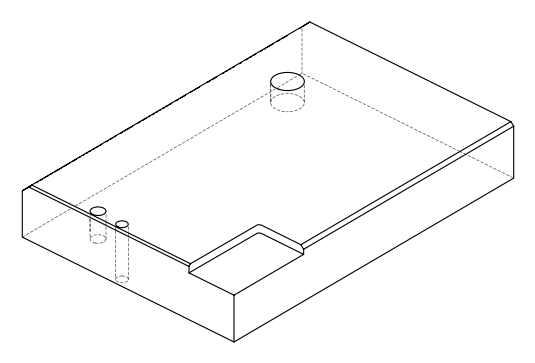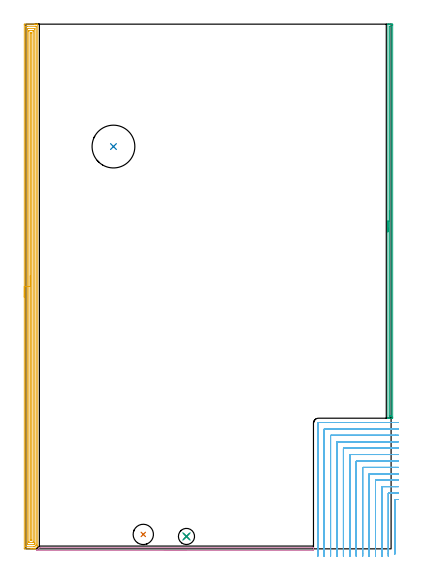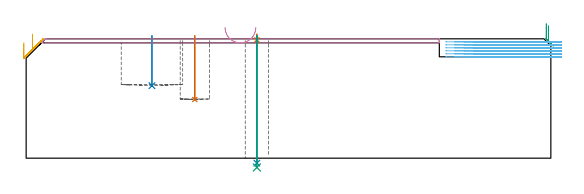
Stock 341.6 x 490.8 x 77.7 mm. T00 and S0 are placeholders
(PLAN: 9 operations, 6 tool changes, 51.2 min)
(1 INDEXABLE_INSERT_DRILL_BLIND_HOLE_FROM_SOLID | STEP1POCKET | NXT0302_009 | 0.17 min | 11114 mm3)
(2 INDEXABLE_INSERT_DRILL_BLIND_HOLE_FROM_SOLID_1 | STEP1POCKET_1 | NXT0302_035 | 0.13 min | 37712 mm3)
(3 AREA_MILL | FG_CHAMFER_SURFACE | UGT0205_001 | 6.07 min | 3763 mm3)
(4 AREA_MILL_1 | FG_CHAMFER_SURFACE_1 | UGT0205_001 | 2.22 min | 890 mm3)
(5 AREA_MILL_2 | FG_CHAMFER_SURFACE_2 | UGT0205_001 | 19.85 min | 38943 mm3)
(6 MILL_CORNER_NOTCH_RECTANGULAR | CORNER_NOTCH_RECTANGULAR | UGT0201_126 | Follow Part, ap 2, ae 75% | 22.01 min | 103720 mm3)
(7 SPOT_DRILL | STEP1HOLE | NXT0321_9005460120000 | 0.03 min | 2 mm3)
(8 DRILL_THROUGH_HOLE_INTO_CENTER | STEP1HOLE | NXT0301_065 | 0.33 min | 5352 mm3)
(9 DRILL_TO_ENLARGE_THROUGH_HOLE | STEP1HOLE | UGT0301_281 | 0.34 min | 8516 mm3)
(TOOL NXT0302_009 | Index. Insert Drill 19mm [880-D1900L25-05] | D19 PA176 FL95 Z2)
(TOOL NXT0302_035 | Index. Insert Drill 40mm [880-D4000L40-05] | D40 PA176 FL200 Z2)
(TOOL UGT0205_001 | Chamfer Mill 20 x 3 x 45 deg. | D20 FL50 Z2)
(TOOL UGT0201_126 | Carbide End Mill 8.0 | D8 FL15 Z4)
(TOOL NXT0321_9005460120000 | NC Spot Drill, 142deg, 12mm, Carbide, Uncoated | D12 PA142 FL30 Z2)
(TOOL NXT0301_065 | Carbide Drill 9.4mm [860.1-0940-075A1-MM 2214] | D9.4 PA140 FL98 Z2)
(TOOL UGT0301_281 | Twist Drill 15.1 mm | D15.1 PA118 FL120 Z2)
(OP 1 INDEXABLE_INSERT_DRILL_BLIND_HOLE_FROM_SOLID)
G17 G21 G94 G90
T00 M6
G54
G17 G0 G90 X109.8 Y13.5 S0 M3
G43 Z87.7 H1
G94 G81 G98 Z38.2 F250. R79.7
G80
M5
M2
(OP 2 INDEXABLE_INSERT_DRILL_BLIND_HOLE_FROM_SOLID_1)
G17 G21 G94 G90
T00 M6
G54
G17 G0 G90 X81.9 Y376.3 S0 M3
G43 Z87.7 H1
G94 G81 G98 Z47.2 F250. R79.7
G80
M5
M2
(OP 3 AREA_MILL)
G17 G21 G94 G90
T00 M6
G54
G17 G0 G90 X338.6 Y296.5 S1061 M3
G43 Z87.7 H0
G94 G1 Y296.538 Z86.828 F250.
Y296.652 Z85.963
Y296.841 Z85.112
Y297.103 Z84.28
Y297.437 Z83.474
Y297.84 Z82.7
Y298.309 Z81.964
Y298.84 Z81.272
Y299.429 Z80.629
Y300.072 Z80.039
Y300.764 Z79.508
Y301.5 Z79.04
Y302.274 Z78.637
Y303.08 Z78.303
Y303.912 Z78.041
Y304.764 Z77.852
Y305.628 Z77.738
Y306.5 Z77.7
Y490.623
X338.602 Y490.792 Z77.688
X338.616 Y490.8 Z77.675
X338.983 Z77.316
X339.265 Z77.035
X339.966 Z76.329
X341.201 Z75.096
X341.734 Z74.561
X342.351 Z73.944
X342.617 Y490.797 Z73.678
X343.091 Y490.791 Z73.205
X343.094 Y490.658 Z73.203
X343.099 Y490.176 Z73.201
X343.1 Y489.688 Z73.2
Y123.23
X343.099 Y122.824 Z73.201
X343.094 Y122.342 Z73.203
X343.091 Y122.209 Z73.205
X342.617 Y122.2 Z73.678
X342.351 Z73.944
X341.734 Z74.561
X340.317 Z75.979
X339.966 Z76.329
X339.265 Z77.035
X338.983 Z77.316
X338.615 Y122.207 Z77.676
X338.603 Y122.209 Z77.688
X338.6 Y122.377 Z77.7
Y306.5
X340.014 Z76.286
X340.015 Y488.705 Z76.285
X340.016 Y488.758 Z76.284
X340.018 Y488.783 Z76.282
X340.02 Y488.788 Z76.28
X340.036 Y488.79 Z76.264
X340.444 Y488.799 Z75.856
X340.85 Z75.45
X341.329 Y488.797 Z74.971
X341.568 Y488.79 Z74.732
X341.679 Y488.78 Z74.621
X341.685 Y488.437 Z74.615
Y488.388
Y124.295
X341.684 Y124.242 Z74.616
X341.682 Y124.217 Z74.618
X341.68 Y124.212 Z74.62
X341.664 Y124.21 Z74.636
X341.256 Y124.201 Z75.044
X340.85 Z75.45
X340.371 Y124.203 Z75.929
X340.132 Y124.21 Z76.168
X340.021 Y124.22 Z76.279
X340.015 Y124.563 Z76.285
Y124.612
X340.014 Y306.5 Z76.286
Y307.372 Z76.324
Y308.237 Z76.438
Y309.088 Z76.627
Y309.92 Z76.889
Y310.726 Z77.223
Y311.5 Z77.626
Y312.236 Z78.094
Y312.928 Z78.625
Y313.571 Z79.215
Y314.16 Z79.858
Y314.692 Z80.55
Y315.16 Z81.286
Y315.563 Z82.06
Y315.897 Z82.866
Y316.159 Z83.698
Y316.348 Z84.549
Y316.462 Z85.414
Y316.5 Z86.286
G0 Z87.7
M5
M2
(OP 4 AREA_MILL_1)
G17 G21 G94 G90
T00 M6
G54
G17 G0 G90 X149.5 Y-1.5 S1061 M3
G43 Z87.7 H0
Z85.1
G94 G1 X149.462 Z84.228 F250.
X149.348 Z83.363
X149.159 Z82.512
X148.897 Z81.68
X148.563 Z80.874
X148.16 Z80.1
X147.691 Z79.364
X147.16 Z78.672
X146.571 Z78.029
X145.928 Z77.44
X145.236 Z76.908
X144.5 Z76.44
X143.726 Z76.037
X142.92 Z75.703
X142.088 Z75.441
X141.236 Z75.252
X140.371 Z75.138
X139.5 Z75.1
X10.154
X10.019 Y-1.493 Z75.106
X10.154 Y-1.348 Z75.252
X10.712 Y-0.786 Z75.811
X11.3 Y-0.2 Z76.4
X11.885 Y0.386 Z76.984
X12.402 Y0.902 Z77.502
X12.605 Y1.098 Z77.687
X13.276 Y1.1 Z77.7
X268.846
X268.99 Y1.094 Z77.693
X269. Y0.81 Z77.409
Y0.406 Z77.005
Y-0.2 Z76.395
Y-1.382 Z75.215
X268.997 Y-1.491 Z75.105
X268.846 Y-1.497 Z75.103
X268.633 Y-1.5 Z75.1
X139.5
X138.628 Z75.138
X137.763 Z75.252
X136.912 Z75.441
X136.08 Z75.703
X135.274 Z76.037
X134.5 Z76.44
X133.764 Z76.908
X133.072 Z77.44
X132.429 Z78.029
X131.839 Z78.672
X131.308 Z79.364
X130.84 Z80.1
X130.437 Z80.874
X130.103 Z81.68
X129.841 Z82.512
X129.652 Z83.363
X129.538 Z84.228
X129.5 Z85.1
G0 Z87.7
M5
M2
(OP 5 AREA_MILL_2)
G17 G21 G94 G90
T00 M6
G54
G17 G0 G90 X-1.5 Y235.4 S1061 M3
G43 Z87.7 H0
Z75.1
G94 G1 Y235.438 Z74.228 F250.
Y235.552 Z73.364
Y235.741 Z72.512
Y236.003 Z71.68
Y236.337 Z70.874
Y236.74 Z70.1
Y237.208 Z69.364
Y237.74 Z68.672
Y238.329 Z68.029
Y238.972 Z67.44
Y239.664 Z66.908
Y240.4 Z66.44
Y241.174 Z66.037
Y241.98 Z65.703
Y242.812 Z65.441
Y243.664 Z65.252
Y244.528 Z65.138
Y245.4 Z65.1
Y490.182
X-1.497 Y490.542 Z65.102
X-1.492 Y490.79 Z65.106
X-1.24 Y490.8 Z65.357
X7.905 Z74.5
X8.452 Z75.049
X8.793 Z75.389
X9.339 Z75.935
X9.68 Z76.275
X10.361 Z76.961
X10.691 Z77.29
X11.067 Y490.793 Z77.658
X11.097 Y490.79 Z77.688
X11.1 Y490.628 Z77.7
Y3.298
X11.097 Y2.605 Z77.688
X11.022 Y2.521 Z77.619
X8.55 Y0.049 Z75.147
X8.499 Y0.01 Z75.096
X8.452 Y0. Z75.05
X8.4 Z75.
X7.7 Z74.299
X7.018 Z73.613
X5.79 Z72.387
X5.244 Z71.838
X4.63 Z71.225
X-1.241 Z65.356
X-1.492 Y0.01 Z65.106
X-1.499 Y0.261 Z65.099
Y0.283
X-1.5 Y245.4 Z65.1
X-0.086 Z66.514
Y488.395
X-0.08 Y488.79 Z66.52
X0.408 Y488.798 Z67.008
X0.807 Y488.799 Z67.407
X1.292 Y488.8 Z67.892
X8.793 Y488.799 Z75.393
X9.281 Y488.797 Z75.881
X9.68 Y488.79 Z76.28
X9.686 Y488.389 Z76.286
Y4.192
X9.68 Y3.642 Z76.28
X9.512 Y3.467 Z76.112
X9.348 Y3.298 Z75.948
X8.455 Y2.405 Z75.055
X8.177 Y2.131 Z74.777
X8.085 Y2.043 Z74.685
X8.052 Y2.014 Z74.652
X8.005 Y2.01 Z74.605
X7.905 Y2.005 Z74.505
X7.42 Y2.001 Z74.02
X0.807 Z67.407
X0.319 Y2.003 Z66.919
X-0.08 Y2.01 Z66.52
X-0.086 Y2.405 Z66.514
Y2.411
Y245.4
X1.328 Z67.928
X1.329 Y485.715 Z67.929
X1.33 Y486.082 Z67.93
X1.333 Y486.608 Z67.933
X1.336 Y486.783 Z67.936
X1.509 Y486.795 Z68.109
X1.695 Y486.797 Z68.295
X2.392 Y486.8 Z68.992
X7.905 Y486.799 Z74.505
X8.096 Y486.797 Z74.696
X8.222 Y486.793 Z74.822
X8.263 Y486.79 Z74.863
X8.266 Y486.774 Z74.866
X8.268 Y486.731 Z74.868
X8.27 Y486.608 Z74.87
X8.271 Y486.24 Z74.871
Y485.715
Y5.61
X8.269 Y5.085 Z74.869
X8.265 Y4.723 Z74.865
X8.262 Y4.673 Z74.862
X8.235 Y4.643 Z74.835
X8.163 Y4.566 Z74.763
X7.905 Y4.305 Z74.505
X7.849 Y4.248 Z74.449
X7.792 Y4.192 Z74.392
X7.634 Y4.042 Z74.234
X7.605 Y4.016 Z74.205
X7.525 Y4.01 Z74.125
X7.399 Y4.004 Z73.999
X7.208 Y4. Z73.808
X1.695 Y4.001 Z68.295
X1.504 Y4.003 Z68.104
X1.378 Y4.007 Z67.978
X1.337 Y4.01 Z67.937
X1.334 Y4.026 Z67.934
X1.331 Y4.069 Z67.931
X1.33 Y4.192 Z67.93
X1.329 Y4.56 Z67.929
X1.328 Y5.085 Z67.928
Y245.4
X2.743 Z69.343
Y483.928
X2.745 Y484.657 Z69.345
X2.748 Y484.763 Z69.348
X2.749 Y484.786 Z69.349
X2.767 Y484.79 Z69.367
X2.82 Y484.794 Z69.42
X3.036 Y484.798 Z69.636
X3.469 Y484.8 Z70.069
X6.131 Z72.731
X6.571 Y484.799 Z73.171
X6.78 Y484.796 Z73.38
X6.831 Y484.793 Z73.431
X6.851 Y484.789 Z73.451
X6.852 Y484.774 Z73.452
X6.854 Y484.703 Z73.454
X6.857 Y484.09 Z73.457
Y483.928
Y6.872
X6.855 Y6.143 Z73.455
X6.852 Y6.037 Z73.452
X6.851 Y6.014 Z73.451
X6.833 Y6.01 Z73.433
X6.78 Y6.006 Z73.38
X6.564 Y6.002 Z73.164
X6.131 Y6. Z72.731
X3.469 Z70.069
X3.029 Y6.001 Z69.629
X2.82 Y6.004 Z69.42
X2.769 Y6.007 Z69.369
X2.749 Y6.01 Z69.349
X2.748 Y6.026 Z69.348
X2.746 Y6.096 Z69.346
X2.743 Y6.71 Z69.343
Y6.872
Y245.4
X4.157 Z70.757
X4.158 Y482.543 Z70.758
X4.16 Y482.677 Z70.76
X4.164 Y482.777 Z70.764
X4.194 Y482.79 Z70.794
X4.356 Y482.796 Z70.956
X4.59 Y482.8 Z71.19
X5.244 Z71.844
X5.337 Z71.937
X5.394 Y482.798 Z71.994
X5.426 Y482.794 Z72.026
X5.436 Y482.79 Z72.036
X5.438 Y482.743 Z72.038
X5.442 Y482.342 Z72.042
Y8.257
X5.44 Y8.123 Z72.04
X5.436 Y8.023 Z72.036
X5.406 Y8.01 Z72.006
X5.244 Y8.004 Z71.844
X5.01 Y8. Z71.61
X4.356 Z70.956
X4.263 Z70.863
X4.205 Y8.002 Z70.805
X4.174 Y8.006 Z70.774
X4.164 Y8.01 Z70.764
X4.161 Y8.056 Z70.761
X4.157 Y8.458 Z70.757
Y245.4
Y246.272 Z70.795
Y247.136 Z70.909
Y247.988 Z71.098
Y248.82 Z71.36
Y249.626 Z71.694
Y250.4 Z72.097
Y251.136 Z72.565
Y251.828 Z73.096
Y252.471 Z73.686
Y253.06 Z74.329
Y253.592 Z75.021
Y254.06 Z75.757
Y254.463 Z76.531
Y254.797 Z77.337
Y255.059 Z78.169
Y255.248 Z79.02
Y255.362 Z79.885
Y255.4 Z80.757
G0 Z87.7
M5
M2
(OP 6 MILL_CORNER_NOTCH_RECTANGULAR)
G17 G21 G94 G90
T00 M6
G54
G17 G0 G90 X348.6 Y46.2 S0 M3
G43 Z87.7 H0
Z75.75
G94 G1 X345.6 F250.
X345.395 F500.
G3 X345. Y45.805 R0.4
G1 Y-2.107
Y-5.107 F250.
G0 Z87.7
X348.6 Y52.2
Z75.75
G1 X345.6
X339.395 F500.
G3 X339. Y51.805 R0.4
G1 Y-4.
Y-7. F250.
G0 Z87.7
X348.6 Y58.2
Z75.75
G1 X345.6
X333.395 F500.
G3 X333. Y57.805 R0.4
G1 Y-4.
Y-7. F250.
G0 Z87.7
X348.6 Y64.2
Z75.75
G1 X345.6
X327.395 F500.
G3 X327. Y63.805 R0.4
G1 Y-4.
Y-7. F250.
G0 Z87.7
X348.6 Y70.2
Z75.75
G1 X345.6
X321.395 F500.
G3 X321. Y69.805 R0.4
G1 Y-4.
Y-7. F250.
G0 Z87.7
X348.6 Y76.2
Z75.75
G1 X345.6
X315.396 F500.
G3 X315. Y75.804 R0.4
G1 Y-4.
Y-7. F250.
G0 Z87.7
X348.6 Y82.2
Z75.75
G1 X345.6
X309.396 F500.
G3 X309. Y81.804 R0.4
G1 Y-4.
Y-7. F250.
G0 Z87.7
X348.6 Y88.2
Z75.75
G1 X345.6
X303.396 F500.
G3 X303. Y87.804 R0.4
G1 Y-4.
Y-7. F250.
G0 Z87.7
X348.6 Y94.2
Z75.75
G1 X345.6
X297.396 F500.
G3 X297. Y93.804 R0.4
G1 Y-4.
Y-7. F250.
G0 Z87.7
X348.6 Y100.2
Z75.75
G1 X345.6
X291.396 F500.
G3 X291. Y99.804 R0.4
G1 Y-4.
Y-7. F250.
G0 Z87.7
X348.6 Y106.2
Z75.75
G1 X345.6
X285.397 F500.
G3 X285. Y105.803 R0.4
G1 Y-4.
Y-7. F250.
G0 Z87.7
X348.6 Y112.2
Z75.75
G1 X345.6
X279.397 F500.
G3 X279. Y111.803 R0.4
G1 Y-4.
Y-7. F250.
G0 Z87.7
X348.6 Y118.2
Z75.75
G1 X345.6
X273.7 F500.
G3 X273. Y117.5 R0.7
G1 Y-4.
Y-7. F250.
G0 Z87.7
X348.6 Y46.2
Z73.8
G1 X345.6
X345.395 F500.
G3 X345. Y45.805 R0.4
G1 Y-2.107
Y-5.107 F250.
G0 Z87.7
X348.6 Y52.2
Z73.8
G1 X345.6
X339.395 F500.
G3 X339. Y51.805 R0.4
G1 Y-4.
Y-7. F250.
G0 Z87.7
X348.6 Y58.2
Z73.8
G1 X345.6
X333.395 F500.
G3 X333. Y57.805 R0.4
G1 Y-4.
Y-7. F250.
G0 Z87.7
X348.6 Y64.2
Z73.8
G1 X345.6
X327.395 F500.
G3 X327. Y63.805 R0.4
G1 Y-4.
Y-7. F250.
G0 Z87.7
X348.6 Y70.2
Z73.8
G1 X345.6
X321.395 F500.
G3 X321. Y69.805 R0.4
G1 Y-4.
Y-7. F250.
G0 Z87.7
X348.6 Y76.2
Z73.8
G1 X345.6
X315.396 F500.
G3 X315. Y75.804 R0.4
G1 Y-4.
Y-7. F250.
G0 Z87.7
X348.6 Y82.2
Z73.8
G1 X345.6
X309.396 F500.
G3 X309. Y81.804 R0.4
G1 Y-4.
Y-7. F250.
G0 Z87.7
X348.6 Y88.2
Z73.8
G1 X345.6
X303.396 F500.
G3 X303. Y87.804 R0.4
G1 Y-4.
Y-7. F250.
G0 Z87.7
X348.6 Y94.2
Z73.8
G1 X345.6
X297.396 F500.
G3 X297. Y93.804 R0.4
G1 Y-4.
Y-7. F250.
G0 Z87.7
X348.6 Y100.2
Z73.8
G1 X345.6
X291.396 F500.
G3 X291. Y99.804 R0.4
G1 Y-4.
Y-7. F250.
G0 Z87.7
X348.6 Y106.2
Z73.8
G1 X345.6
X285.397 F500.
G3 X285. Y105.803 R0.4
G1 Y-4.
Y-7. F250.
G0 Z87.7
X348.6 Y112.2
Z73.8
G1 X345.6
X279.397 F500.
G3 X279. Y111.803 R0.4
G1 Y-4.
Y-7. F250.
G0 Z87.7
X348.6 Y118.2
Z73.8
G1 X345.6
X273.7 F500.
G3 X273. Y117.5 R0.7
G1 Y-4.
Y-7. F250.
G0 Z87.7
X348.6 Y46.2
Z71.85
G1 X345.6
X345.395 F500.
G3 X345. Y45.805 R0.4
G1 Y-2.107
Y-5.107 F250.
G0 Z87.7
X348.6 Y52.2
Z71.85
G1 X345.6
X339.395 F500.
G3 X339. Y51.805 R0.4
G1 Y-4.
Y-7. F250.
G0 Z87.7
X348.6 Y58.2
Z71.85
G1 X345.6
X333.395 F500.
G3 X333. Y57.805 R0.4
G1 Y-4.
Y-7. F250.
G0 Z87.7
X348.6 Y64.2
Z71.85
G1 X345.6
X327.395 F500.
G3 X327. Y63.805 R0.4
G1 Y-4.
Y-7. F250.
G0 Z87.7
X348.6 Y70.2
Z71.85
G1 X345.6
X321.395 F500.
G3 X321. Y69.805 R0.4
G1 Y-4.
Y-7. F250.
G0 Z87.7
X348.6 Y76.2
Z71.85
G1 X345.6
X315.396 F500.
G3 X315. Y75.804 R0.4
G1 Y-4.
Y-7. F250.
G0 Z87.7
X348.6 Y82.2
Z71.85
G1 X345.6
X309.396 F500.
G3 X309. Y81.804 R0.4
G1 Y-4.
Y-7. F250.
G0 Z87.7
X348.6 Y88.2
Z71.85
G1 X345.6
X303.396 F500.
G3 X303. Y87.804 R0.4
G1 Y-4.
Y-7. F250.
G0 Z87.7
X348.6 Y94.2
Z71.85
G1 X345.6
X297.396 F500.
G3 X297. Y93.804 R0.4
G1 Y-4.
Y-7. F250.
G0 Z87.7
X348.6 Y100.2
Z71.85
G1 X345.6
X291.396 F500.
G3 X291. Y99.804 R0.4
G1 Y-4.
Y-7. F250.
G0 Z87.7
X348.6 Y106.2
Z71.85
G1 X345.6
X285.397 F500.
G3 X285. Y105.803 R0.4
G1 Y-4.
Y-7. F250.
G0 Z87.7
X348.6 Y112.2
Z71.85
G1 X345.6
X279.397 F500.
G3 X279. Y111.803 R0.4
G1 Y-4.
Y-7. F250.
G0 Z87.7
X348.6 Y118.2
Z71.85
G1 X345.6
X273.7 F500.
G3 X273. Y117.5 R0.7
G1 Y-4.
Y-7. F250.
G0 Z87.7
X348.6 Y46.2
Z69.9
G1 X345.6
X345.395 F500.
G3 X345. Y45.805 R0.4
G1 Y-2.107
Y-5.107 F250.
G0 Z87.7
X348.6 Y52.2
Z69.9
G1 X345.6
X339.395 F500.
G3 X339. Y51.805 R0.4
G1 Y-4.
Y-7. F250.
G0 Z87.7
X348.6 Y58.2
Z69.9
G1 X345.6
X333.395 F500.
G3 X333. Y57.805 R0.4
G1 Y-4.
Y-7. F250.
G0 Z87.7
X348.6 Y64.2
Z69.9
G1 X345.6
X327.395 F500.
G3 X327. Y63.805 R0.4
G1 Y-4.
Y-7. F250.
G0 Z87.7
X348.6 Y70.2
Z69.9
G1 X345.6
X321.395 F500.
G3 X321. Y69.805 R0.4
G1 Y-4.
Y-7. F250.
G0 Z87.7
X348.6 Y76.2
Z69.9
G1 X345.6
X315.396 F500.
G3 X315. Y75.804 R0.4
G1 Y-4.
Y-7. F250.
G0 Z87.7
X348.6 Y82.2
Z69.9
G1 X345.6
X309.396 F500.
G3 X309. Y81.804 R0.4
G1 Y-4.
Y-7. F250.
G0 Z87.7
X348.6 Y88.2
Z69.9
G1 X345.6
X303.396 F500.
G3 X303. Y87.804 R0.4
G1 Y-4.
Y-7. F250.
G0 Z87.7
X348.6 Y94.2
Z69.9
G1 X345.6
X297.396 F500.
G3 X297. Y93.804 R0.4
G1 Y-4.
Y-7. F250.
G0 Z87.7
X348.6 Y100.2
Z69.9
G1 X345.6
X291.396 F500.
G3 X291. Y99.804 R0.4
G1 Y-4.
Y-7. F250.
G0 Z87.7
X348.6 Y106.2
Z69.9
G1 X345.6
X285.397 F500.
G3 X285. Y105.803 R0.4
G1 Y-4.
Y-7. F250.
G0 Z87.7
X348.6 Y112.2
Z69.9
G1 X345.6
X279.397 F500.
G3 X279. Y111.803 R0.4
G1 Y-4.
Y-7. F250.
G0 Z87.7
X348.6 Y118.2
Z69.9
G1 X345.6
X273.7 F500.
G3 X273. Y117.5 R0.7
G1 Y-4.
Y-7. F250.
G0 Z87.7
X348.6 Y46.2
Z67.95
G1 X345.6
X345.395 F500.
G3 X345. Y45.805 R0.4
G1 Y-2.107
Y-5.107 F250.
G0 Z87.7
X348.6 Y52.2
Z67.95
G1 X345.6
X339.395 F500.
G3 X339. Y51.805 R0.4
G1 Y-4.
Y-7. F250.
G0 Z87.7
X348.6 Y58.2
Z67.95
G1 X345.6
X333.395 F500.
G3 X333. Y57.805 R0.4
G1 Y-4.
Y-7. F250.
G0 Z87.7
X348.6 Y64.2
Z67.95
G1 X345.6
X327.395 F500.
G3 X327. Y63.805 R0.4
G1 Y-4.
Y-7. F250.
G0 Z87.7
X348.6 Y70.2
Z67.95
G1 X345.6
X321.395 F500.
G3 X321. Y69.805 R0.4
G1 Y-4.
Y-7. F250.
G0 Z87.7
X348.6 Y76.2
Z67.95
G1 X345.6
X315.396 F500.
G3 X315. Y75.804 R0.4
G1 Y-4.
Y-7. F250.
G0 Z87.7
X348.6 Y82.2
Z67.95
G1 X345.6
X309.396 F500.
G3 X309. Y81.804 R0.4
G1 Y-4.
Y-7. F250.
G0 Z87.7
X348.6 Y88.2
Z67.95
G1 X345.6
X303.396 F500.
G3 X303. Y87.804 R0.4
G1 Y-4.
Y-7. F250.
G0 Z87.7
X348.6 Y94.2
Z67.95
G1 X345.6
X297.396 F500.
G3 X297. Y93.804 R0.4
G1 Y-4.
Y-7. F250.
G0 Z87.7
X348.6 Y100.2
Z67.95
G1 X345.6
X291.396 F500.
G3 X291. Y99.804 R0.4
G1 Y-4.
Y-7. F250.
G0 Z87.7
X348.6 Y106.2
Z67.95
G1 X345.6
X285.397 F500.
G3 X285. Y105.803 R0.4
G1 Y-4.
Y-7. F250.
G0 Z87.7
X348.6 Y112.2
Z67.95
G1 X345.6
X279.397 F500.
G3 X279. Y111.803 R0.4
G1 Y-4.
Y-7. F250.
G0 Z87.7
X348.6 Y118.2
Z67.95
G1 X345.6
X273.7 F500.
G3 X273. Y117.5 R0.7
G1 Y-4.
Y-7. F250.
G0 Z87.7
X348.6 Y46.2
Z66.
G1 X345.6
X345.395 F500.
G3 X345. Y45.805 R0.4
G1 Y-2.107
Y-5.107 F250.
G0 Z87.7
X348.6 Y52.2
Z66.
G1 X345.6
X339.395 F500.
G3 X339. Y51.805 R0.4
G1 Y-4.
Y-7. F250.
G0 Z87.7
X348.6 Y58.2
Z66.
G1 X345.6
X333.395 F500.
G3 X333. Y57.805 R0.4
G1 Y-4.
Y-7. F250.
G0 Z87.7
X348.6 Y64.2
Z66.
G1 X345.6
X327.395 F500.
G3 X327. Y63.805 R0.4
G1 Y-4.
Y-7. F250.
G0 Z87.7
X348.6 Y70.2
Z66.
G1 X345.6
X321.395 F500.
G3 X321. Y69.805 R0.4
G1 Y-4.
Y-7. F250.
G0 Z87.7
X348.6 Y76.2
Z66.
G1 X345.6
X315.396 F500.
G3 X315. Y75.804 R0.4
G1 Y-4.
Y-7. F250.
G0 Z87.7
X348.6 Y82.2
Z66.
G1 X345.6
X309.396 F500.
G3 X309. Y81.804 R0.4
G1 Y-4.
Y-7. F250.
G0 Z87.7
X348.6 Y88.2
Z66.
G1 X345.6
X303.396 F500.
G3 X303. Y87.804 R0.4
G1 Y-4.
Y-7. F250.
G0 Z87.7
X348.6 Y94.2
Z66.
G1 X345.6
X297.396 F500.
G3 X297. Y93.804 R0.4
G1 Y-4.
Y-7. F250.
G0 Z87.7
X348.6 Y100.2
Z66.
G1 X345.6
X291.396 F500.
G3 X291. Y99.804 R0.4
G1 Y-4.
Y-7. F250.
G0 Z87.7
X348.6 Y106.2
Z66.
G1 X345.6
X285.397 F500.
G3 X285. Y105.803 R0.4
G1 Y-4.
Y-7. F250.
G0 Z87.7
X348.6 Y112.2
Z66.
G1 X345.6
X279.397 F500.
G3 X279. Y111.803 R0.4
G1 Y-4.
Y-7. F250.
G0 Z87.7
X348.6 Y118.2
Z66.
G1 X345.6
X273.7 F500.
G3 X273. Y117.5 R0.7
G1 Y-4.
Y-7. F250.
G0 Z87.7
M5
M2
(OP 7 SPOT_DRILL)
G17 G21 G94 G90
T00 M6
G54
G17 G0 G90 X150.2 Y11.6 S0 M3
G43 Z87.7 H0
G94 G81 G98 Z77.05 F250. R80.7
G80
M5
M2
(OP 8 DRILL_THROUGH_HOLE_INTO_CENTER)
G17 G21 G94 G90
T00 M6
G54
G17 G0 G90 X150.2 Y11.6 S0 M3
G43 Z87.7 H1
G94 G73 G98 Z-3.211 F250. Q8.99 R79.7
G80
M5
M2
(OP 9 DRILL_TO_ENLARGE_THROUGH_HOLE)
G17 G21 G94 G90
T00 M6
G54
G17 G0 G90 X150.2 Y11.6 S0 M3
G43 Z87.7 H0
G94 G73 G98 Z-6.036 F250. Q13.956 R79.7
G80
M5
M2
